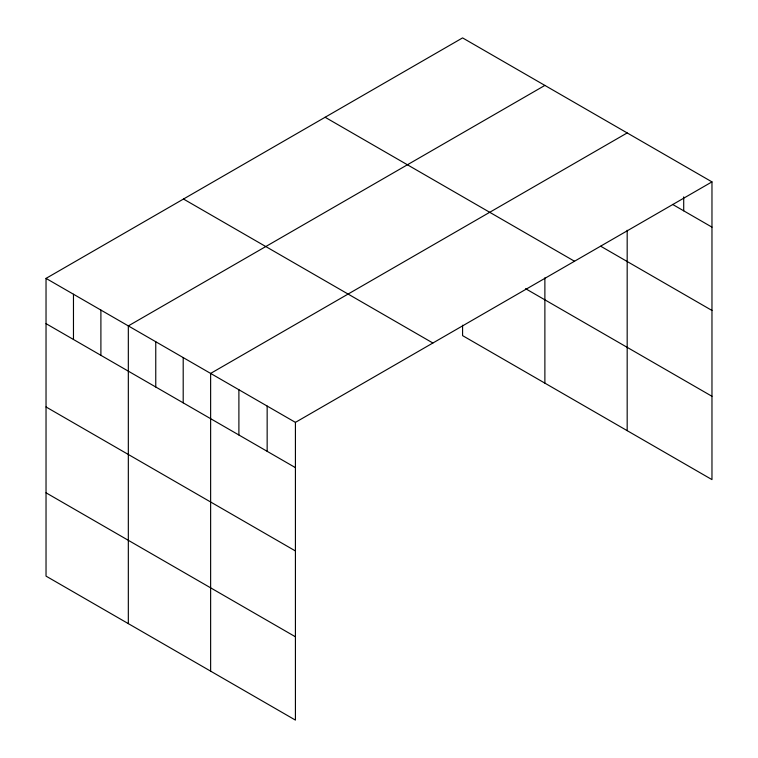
<?xml version="1.0" encoding="UTF-8"?>
<svg xmlns="http://www.w3.org/2000/svg" width="758" height="758" viewBox="0 0 758 758"><rect width="100%" height="100%" fill="white"/><g stroke="black" fill="none" stroke-linecap="round" stroke-linejoin="round"><path stroke-width="1.14" d="M46.03 278.394L295.421 422.377L295.421 720.1L46.03 576.118L46.03 278.394L462.579 37.9L711.97 181.882L711.97 479.606L462.579 335.623L462.579 325.21M544.879 85.417L128.329 325.902L128.329 623.635M627.179 132.934L210.629 373.419L210.629 671.143M295.421 422.377L711.97 181.882M672.602 204.414L711.97 227.144M600.762 246.255L711.97 310.458M325.116 117.263L574.507 261.245M525.569 288.684L711.97 396.292M183.493 199.032L432.884 343.014M46.03 323.647L295.421 467.639M46.03 406.961L295.421 550.952M46.03 492.804L295.421 636.786M683.707 196.9L683.707 210.828M627.179 230.261L627.179 430.658M544.879 277.788L544.879 383.141M267.157 406.061L267.157 451.313M238.893 389.735L238.893 434.997M183.199 357.577L183.199 402.839M155.76 341.744L155.76 387.006M100.899 310.069L100.899 355.331M73.469 294.227L73.469 339.489"/></g></svg>
